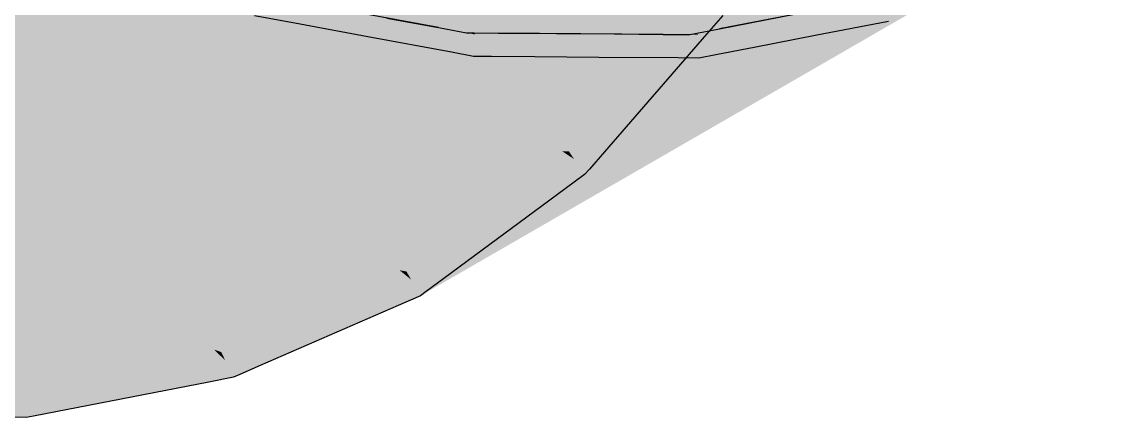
# Model space of a CAD drawing. Extents: x 0 to 420, y 0 to 297.
# Drawn here: x 303.93 to 320.61, y 180.32 to 186.44 of the extents above; entities that cross this region are included whole.
import ezdxf

# ---------------------------------------------------------------- set-up
doc = ezdxf.new("R2010")
doc.units = 0
doc.layers.add('SOMBRA', color=8, linetype='CONTINUOUS')
doc.layers.add('VISIBLE', color=7, linetype='CONTINUOUS')

msp = doc.modelspace()

# ---------------------------------------------------------------- linework, layer by layer
at = {"layer": 'SOMBRA', "color": 252}
for points in [[(308.2383, 186.3944), (307.5331, 186.5252), (316.6352, 191.7803)], [(308.2383, 186.3944), (316.6352, 191.7803), (315.4426, 190.5538)], [(320.4745, 191.6767), (320.8149, 191.6136), (310.9154, 185.8981)], [(320.4745, 191.6767), (310.9154, 185.8981), (311.4909, 186.49)], [(311.196, 185.8959), (310.9154, 185.8981), (320.8149, 191.6136)], [(311.196, 185.8959), (320.8149, 191.6136), (320.2982, 191.1511)], [(323.9766, 191.5886), (324.299, 191.586), (314.3995, 185.8706)], [(323.9766, 191.5886), (314.3995, 185.8706), (314.993, 186.4019)], [(314.6596, 185.9211), (314.3995, 185.8706), (324.299, 191.586)], [(314.5175, 186.239), (323.193, 190.3431), (324.3041, 191.6218)], [(314.5175, 186.239), (324.3041, 191.6218), (318.1353, 188.3277)], [(314.6596, 185.9211), (324.299, 191.586), (323.7618, 191.1762)], [(322.7542, 191.5983), (323.9766, 191.5886), (314.993, 186.4019)], [(322.7542, 191.5983), (314.993, 186.4019), (317.244, 188.417)], [(311.864, 185.8906), (311.196, 185.8959), (320.2982, 191.1511)], [(311.864, 185.8906), (320.2982, 191.1511), (319.0682, 190.05)], [(315.2789, 186.0413), (314.6596, 185.9211), (323.7618, 191.1762)], [(315.2789, 186.0413), (323.7618, 191.1762), (322.4832, 190.2007)], [(306.6021, 185.6595), (302.4375, 190.8622), (302.8936, 189.9124)], [(306.6021, 185.6595), (306.7014, 188.0777), (302.4375, 190.8622)], [(308.2383, 186.3944), (315.4426, 190.5538), (313.6736, 188.7347)], [(303.9026, 184.8031), (304.2808, 187.024), (300.0898, 190.4063)], [(312.9399, 184.4235), (322.9603, 190.0753), (323.193, 190.3431)], [(314.5175, 186.239), (312.9399, 184.4235), (323.193, 190.3431)], [(315.2789, 186.0413), (322.4832, 190.2007), (320.5867, 188.7539)], [(311.864, 185.8906), (319.0682, 190.05), (317.244, 188.417)], [(322.5854, 189.7681), (322.8872, 189.9913), (312.6342, 184.0717)], [(312.7072, 184.1557), (312.6342, 184.0717), (322.8872, 189.9913)], [(312.7072, 184.1557), (322.8872, 189.9913), (322.9603, 190.0753)], [(312.9399, 184.4235), (312.7072, 184.1557), (322.9603, 190.0753)], [(306.1925, 185.4812), (302.8936, 189.9124), (304.2808, 187.024)], [(306.1925, 185.4812), (306.6021, 185.6595), (302.8936, 189.9124)], [(322.5854, 189.7681), (312.6342, 184.0717), (315.9497, 185.937)], [(322.5854, 189.7681), (315.9497, 185.937), (322.0318, 189.3588)], [(312.3324, 183.8485), (320.7131, 188.3839), (322.0318, 189.3588)], [(312.3324, 183.8485), (322.0318, 189.3588), (315.9497, 185.937)], [(315.2789, 186.0413), (320.5867, 188.7539), (316.1974, 186.2197)], [(320.5867, 188.7539), (317.3307, 186.4398), (316.1974, 186.2197)], [(308.2383, 186.3944), (313.6736, 188.7347), (309.2843, 186.2005)], [(313.6736, 188.7347), (310.5751, 185.9612), (309.2843, 186.2005)], [(313.6736, 188.7347), (311.4909, 186.49), (310.5751, 185.9612)], [(311.864, 185.8906), (317.244, 188.417), (312.8547, 185.8828)], [(317.244, 188.417), (314.0772, 185.8731), (312.8547, 185.8828)], [(317.244, 188.417), (314.993, 186.4019), (314.0772, 185.8731)], [(310.46, 182.4643), (320.4369, 188.1797), (320.7131, 188.3839)], [(312.3324, 183.8485), (310.46, 182.4643), (320.7131, 188.3839)], [(314.5175, 186.239), (318.1353, 188.3277), (314.7719, 186.5317)], [(320.006, 187.9658), (320.3503, 188.1156), (310.0972, 182.196)], [(310.1839, 182.2601), (310.0972, 182.196), (320.3503, 188.1156)], [(310.1839, 182.2601), (320.3503, 188.1156), (320.4369, 188.1797)], [(310.46, 182.4643), (310.1839, 182.2601), (320.4369, 188.1797)], [(296.4615, 181.1743), (303.9295, 188.0622), (305.891, 187.3802)], [(306.6021, 185.6595), (307.7972, 186.1797), (306.7014, 188.0777)], [(307.7972, 186.1797), (308.6464, 186.8076), (306.7014, 188.0777)], [(320.006, 187.9658), (310.0972, 182.196), (313.3708, 184.1349)], [(320.006, 187.9658), (313.3708, 184.1349), (319.3747, 187.691)], [(309.753, 182.0462), (317.8711, 187.0364), (319.3747, 187.691)], [(309.753, 182.0462), (319.3747, 187.691), (313.3708, 184.1349)], [(296.4615, 181.1743), (305.891, 187.3802), (300.0791, 183.263)], [(306.7146, 187.0939), (300.0791, 183.263), (305.891, 187.3802)], [(310.105, 186.0075), (310.415, 187.3192), (309.2672, 186.8196)], [(310.105, 186.0075), (311.17, 186.2144), (310.415, 187.3192)], [(310.415, 187.3192), (311.17, 186.2144), (313.8929, 186.7431)], [(306.7146, 187.0939), (307.1636, 186.9378), (296.9105, 181.0182)], [(306.7146, 187.0939), (296.9105, 181.0182), (300.0791, 183.263)], [(297.035, 180.9951), (296.9105, 181.0182), (307.1636, 186.9378)], [(297.035, 180.9951), (307.1636, 186.9378), (307.288, 186.9147)], [(303.9026, 184.8031), (305.2242, 185.0597), (304.2808, 187.024)], [(305.2242, 185.0597), (306.1925, 185.4812), (304.2808, 187.024)], [(307.6181, 181.1168), (317.5562, 186.8994), (317.8711, 187.0364)], [(309.753, 182.0462), (307.6181, 181.1168), (317.8711, 187.0364)], [(297.4316, 180.9216), (297.035, 180.9951), (307.288, 186.9147)], [(297.4316, 180.9216), (307.288, 186.9147), (307.6847, 186.8412)], [(300.1206, 180.4231), (297.4316, 180.9216), (307.6847, 186.8412)], [(300.1206, 180.4231), (307.6847, 186.8412), (309.5785, 186.4901)], [(317.0767, 186.7824), (317.4574, 186.8563), (307.2043, 180.9367)], [(307.3031, 180.9798), (307.2043, 180.9367), (317.4574, 186.8563)], [(317.0767, 186.7824), (307.2043, 180.9367), (310.4412, 182.9514)], [(307.3031, 180.9798), (317.4574, 186.8563), (317.5562, 186.8994)], [(307.6181, 181.1168), (307.3031, 180.9798), (317.5562, 186.8994)], [(307.8688, 186.6927), (310.3736, 186.3427), (307.6847, 186.8412)], [(307.7972, 186.1797), (308.8836, 186.6526), (308.6464, 186.8076)], [(309.925, 185.9726), (309.2672, 186.8196), (308.8836, 186.6526)], [(309.925, 185.9726), (310.105, 186.0075), (309.2672, 186.8196)], [(317.0767, 186.7824), (310.4412, 182.9514), (316.3785, 186.6468)], [(314.9029, 186.23), (317.0767, 186.7824), (314.7156, 186.3239)], [(314.9029, 186.23), (317.3307, 186.4398), (317.0767, 186.7824)], [(306.8237, 180.8628), (314.7156, 186.3239), (316.3785, 186.6468)], [(306.8237, 180.8628), (316.3785, 186.6468), (310.4412, 182.9514)], [(307.5331, 186.5252), (308.2383, 186.3944), (307.8688, 186.6927)], [(307.7972, 186.1797), (309.925, 185.9726), (308.8836, 186.6526)], [(308.2383, 186.3944), (309.2843, 186.2005), (307.8688, 186.6927)], [(307.8688, 186.6927), (309.2843, 186.2005), (310.5751, 185.9612)], [(307.8688, 186.6927), (310.5751, 185.9612), (310.3736, 186.3427)], [(313.8929, 186.7431), (311.17, 186.2144), (312.3908, 184.4279)], [(313.8929, 186.7431), (312.3908, 184.4279), (312.9399, 184.4235)], [(313.8929, 186.7431), (312.9399, 184.4235), (314.5175, 186.239)], [(313.8929, 186.7431), (314.5175, 186.239), (314.7719, 186.5317)], [(300.1206, 180.4231), (309.5785, 186.4901), (303.7382, 182.5118)], [(310.3736, 186.3427), (303.7382, 182.5118), (309.5785, 186.4901)], [(311.4909, 186.49), (310.9154, 185.8981), (310.5751, 185.9612)], [(314.9029, 186.23), (316.1974, 186.2197), (317.3307, 186.4398)], [(310.3736, 186.3427), (310.8071, 186.2624), (300.5541, 180.3428)], [(310.3736, 186.3427), (300.5541, 180.3428), (303.7382, 182.5118)], [(300.672, 180.3418), (300.5541, 180.3428), (310.8071, 186.2624)], [(300.672, 180.3418), (310.8071, 186.2624), (310.925, 186.2614)], [(301.0476, 180.3389), (300.672, 180.3418), (310.925, 186.2614)], [(301.0476, 180.3389), (310.925, 186.2614), (311.3007, 186.2585)], [(303.5944, 180.3187), (301.0476, 180.3389), (311.3007, 186.2585)], [(303.5944, 180.3187), (311.3007, 186.2585), (313.0944, 186.2443)], [(304.1143, 180.3367), (314.2581, 186.2351), (314.3674, 186.2563)], [(304.4626, 180.4043), (304.1143, 180.3367), (314.3674, 186.2563)], [(304.4626, 180.4043), (314.3674, 186.2563), (314.7156, 186.3239)], [(306.8237, 180.8628), (304.4626, 180.4043), (314.7156, 186.3239)], [(310.5751, 185.9612), (310.8071, 186.2624), (310.3736, 186.3427)], [(310.5751, 185.9612), (310.9154, 185.8981), (310.8071, 186.2624)], [(310.9154, 185.8981), (310.943, 186.2372), (310.8071, 186.2624)], [(310.925, 186.2614), (310.8071, 186.2624), (310.943, 186.2372)], [(311.488, 186.1362), (310.925, 186.2614), (310.943, 186.2372)], [(311.488, 186.1362), (311.3007, 186.2585), (310.925, 186.2614)], [(311.488, 186.1362), (313.8475, 186.2383), (311.3007, 186.2585)], [(314.993, 186.4019), (314.3995, 185.8706), (314.0772, 185.8731)], [(314.3674, 186.2563), (314.2581, 186.2351), (314.3867, 186.234)], [(314.9029, 186.23), (314.7156, 186.3239), (314.3674, 186.2563)], [(314.9029, 186.23), (314.3674, 186.2563), (314.3867, 186.234)], [(303.5944, 180.3187), (313.0944, 186.2443), (307.2121, 182.4074)], [(313.8475, 186.2383), (314.2581, 186.2351), (304.005, 180.3155)], [(313.8475, 186.2383), (304.005, 180.3155), (307.2121, 182.4074)], [(304.1143, 180.3367), (304.005, 180.3155), (314.2581, 186.2351)], [(306.8499, 185.3754), (307.7972, 186.1797), (306.6021, 185.6595)], [(306.8499, 185.3754), (308.1193, 185.6219), (307.7972, 186.1797)], [(313.8475, 186.2383), (307.2121, 182.4074), (313.0944, 186.2443)], [(307.7972, 186.1797), (308.1193, 185.6219), (309.925, 185.9726)], [(310.5872, 185.5402), (311.17, 186.2144), (310.105, 186.0075)], [(310.5872, 185.5402), (312.3908, 184.4279), (311.17, 186.2144)], [(310.9154, 185.8981), (311.196, 185.8959), (310.943, 186.2372)], [(311.196, 185.8959), (311.488, 186.1362), (310.943, 186.2372)], [(311.196, 185.8959), (311.864, 185.8906), (311.488, 186.1362)], [(311.488, 186.1362), (314.0772, 185.8731), (313.8475, 186.2383)], [(311.864, 185.8906), (312.8547, 185.8828), (311.488, 186.1362)], [(311.488, 186.1362), (312.8547, 185.8828), (314.0772, 185.8731)], [(314.0772, 185.8731), (314.2581, 186.2351), (313.8475, 186.2383)], [(314.0772, 185.8731), (314.3995, 185.8706), (314.2581, 186.2351)], [(314.3995, 185.8706), (314.3867, 186.234), (314.2581, 186.2351)], [(314.3995, 185.8706), (314.6596, 185.9211), (314.3867, 186.234)], [(314.6596, 185.9211), (314.9029, 186.23), (314.3867, 186.234)], [(314.6596, 185.9211), (315.2789, 186.0413), (314.9029, 186.23)], [(315.2789, 186.0413), (316.1974, 186.2197), (314.9029, 186.23)], [(308.1193, 185.6219), (310.5872, 185.5402), (309.925, 185.9726)], [(310.5872, 185.5402), (310.105, 186.0075), (309.925, 185.9726)], [(312.3324, 183.8485), (315.9497, 185.937), (312.6342, 184.0717)], [(306.4257, 185.293), (306.6021, 185.6595), (306.1925, 185.4812)], [(306.4257, 185.293), (306.8499, 185.3754), (306.6021, 185.6595)], [(307.6434, 184.4655), (308.1193, 185.6219), (306.8499, 185.3754)], [(307.6434, 184.4655), (308.7922, 184.4564), (308.1193, 185.6219)], [(308.1193, 185.6219), (308.7922, 184.4564), (311.7293, 184.4331)], [(308.1193, 185.6219), (311.7293, 184.4331), (310.5872, 185.5402)], [(305.2242, 185.0597), (306.4257, 185.293), (306.1925, 185.4812)], [(311.7293, 184.4331), (312.2892, 184.4287), (310.5872, 185.5402)], [(310.5872, 185.5402), (312.2892, 184.4287), (312.3908, 184.4279)], [(305.2242, 185.0597), (307.4493, 184.467), (306.4257, 185.293)], [(307.4493, 184.467), (306.8499, 185.3754), (306.4257, 185.293)], [(307.4493, 184.467), (307.6434, 184.4655), (306.8499, 185.3754)], [(304.1323, 184.4932), (305.2242, 185.0597), (303.9026, 184.8031)], [(304.1323, 184.4932), (305.5015, 184.4824), (305.2242, 185.0597)], [(305.2242, 185.0597), (305.5015, 184.4824), (307.4493, 184.467)], [(303.6747, 184.4969), (304.1323, 184.4932), (303.9026, 184.8031)], [(302.3787, 184.5071), (302.6064, 183.9202), (304.6629, 183.5389)], [(302.3787, 184.5071), (304.6629, 183.5389), (303.6747, 184.4969)], [(304.6629, 183.5389), (304.1323, 184.4932), (303.6747, 184.4969)], [(304.6629, 183.5389), (304.8679, 183.5009), (304.1323, 184.4932)], [(304.8679, 183.5009), (305.5015, 184.4824), (304.1323, 184.4932)], [(304.8679, 183.5009), (306.0808, 183.2761), (305.5015, 184.4824)], [(305.5015, 184.4824), (306.0808, 183.2761), (309.1818, 182.7012)], [(305.5015, 184.4824), (308.1, 183.9418), (307.4493, 184.467)], [(305.5015, 184.4824), (309.1818, 182.7012), (308.1, 183.9418)], [(308.1, 183.9418), (307.6434, 184.4655), (307.4493, 184.467)], [(308.1, 183.9418), (308.7922, 184.4564), (307.6434, 184.4655)], [(308.1, 183.9418), (309.8803, 182.5717), (308.7922, 184.4564)], [(311.7293, 184.4331), (308.7922, 184.4564), (309.8803, 182.5717)], [(311.7293, 184.4331), (309.8803, 182.5717), (310.46, 182.4643)], [(311.7293, 184.4331), (310.46, 182.4643), (312.3324, 183.8485)], [(311.7293, 184.4331), (312.3324, 183.8485), (312.6342, 184.0717)], [(311.7293, 184.4331), (312.4717, 184.3096), (312.2892, 184.4287)], [(311.7293, 184.4331), (312.6342, 184.0717), (312.4717, 184.3096)], [(312.4717, 184.3096), (312.3908, 184.4279), (312.2892, 184.4287)], [(312.3908, 184.4279), (312.4717, 184.3096), (312.7072, 184.1557)], [(312.3908, 184.4279), (312.7072, 184.1557), (312.9399, 184.4235)], [(312.4717, 184.3096), (312.6342, 184.0717), (312.7072, 184.1557)], [(309.753, 182.0462), (313.3708, 184.1349), (310.0972, 182.196)], [(302.6064, 183.9202), (303.0822, 182.6938), (306.2941, 181.5771)], [(302.6064, 183.9202), (305.2912, 182.9299), (304.6629, 183.5389)], [(302.6064, 183.9202), (306.2941, 181.5771), (305.2912, 182.9299)], [(309.1818, 182.7012), (309.773, 182.5916), (308.1, 183.9418)], [(308.1, 183.9418), (309.773, 182.5916), (309.8803, 182.5717)], [(305.2912, 182.9299), (304.8679, 183.5009), (304.6629, 183.5389)], [(305.2912, 182.9299), (306.0808, 183.2761), (304.8679, 183.5009)], [(305.2912, 182.9299), (307.0175, 181.3256), (306.0808, 183.2761)], [(309.1818, 182.7012), (306.0808, 183.2761), (307.0175, 181.3256)], [(306.2941, 181.5771), (306.9065, 181.3642), (305.2912, 182.9299)], [(305.2912, 182.9299), (306.9065, 181.3642), (307.0175, 181.3256)], [(306.8237, 180.8628), (310.4412, 182.9514), (307.2043, 180.9367)], [(306.2941, 181.5771), (303.0822, 182.6938), (303.8516, 180.7108)], [(309.1818, 182.7012), (307.0175, 181.3256), (307.6181, 181.1168)], [(309.1818, 182.7012), (307.6181, 181.1168), (309.753, 182.0462)], [(309.1818, 182.7012), (309.753, 182.0462), (310.0972, 182.196)], [(309.1818, 182.7012), (309.9523, 182.4469), (309.773, 182.5916)], [(309.1818, 182.7012), (310.0972, 182.196), (309.9523, 182.4469)], [(309.9523, 182.4469), (309.8803, 182.5717), (309.773, 182.5916)], [(309.8803, 182.5717), (309.9523, 182.4469), (310.1839, 182.2601)], [(309.8803, 182.5717), (310.1839, 182.2601), (310.46, 182.4643)], [(309.9523, 182.4469), (310.0972, 182.196), (310.1839, 182.2601)], [(303.5944, 180.3187), (307.2121, 182.4074), (304.005, 180.3155)], [(306.2941, 181.5771), (303.8516, 180.7108), (304.4626, 180.4043)], [(306.2941, 181.5771), (304.4626, 180.4043), (306.8237, 180.8628)], [(306.2941, 181.5771), (306.8237, 180.8628), (307.2043, 180.9367)], [(306.2941, 181.5771), (307.0796, 181.1964), (306.9065, 181.3642)], [(306.2941, 181.5771), (307.2043, 180.9367), (307.0796, 181.1964)], [(307.0796, 181.1964), (307.0175, 181.3256), (306.9065, 181.3642)], [(307.0175, 181.3256), (307.0796, 181.1964), (307.3031, 180.9798)], [(307.0175, 181.3256), (307.3031, 180.9798), (307.6181, 181.1168)], [(303.1156, 181.0801), (303.5944, 180.3187), (304.005, 180.3155)], [(303.1156, 181.0801), (304.005, 180.3155), (303.9026, 180.5795)], [(307.0796, 181.1964), (307.2043, 180.9367), (307.3031, 180.9798)], [(303.8516, 180.7108), (303.9026, 180.5795), (304.1143, 180.3367)], [(303.8516, 180.7108), (304.1143, 180.3367), (304.4626, 180.4043)], [(303.9026, 180.5795), (304.005, 180.3155), (304.1143, 180.3367)]]:
    msp.add_solid(points, dxfattribs=at)
at = {"layer": 'VISIBLE'}
for p, q in [((310.3736, 186.3427), (307.6847, 186.8412)), ((317.0767, 186.7824), (314.7156, 186.3239)), ((314.7156, 186.3239), (316.3785, 186.6468)), ((308.2383, 186.3944), (307.5331, 186.5252)), ((309.5785, 186.4901), (310.3736, 186.3427)), ((314.7719, 186.5317), (314.5175, 186.239)), ((317.3307, 186.4398), (316.1974, 186.2197)), ((309.2843, 186.2005), (308.2383, 186.3944)), ((310.3736, 186.3427), (310.8071, 186.2624)), ((310.8071, 186.2624), (310.925, 186.2614)), ((310.925, 186.2614), (311.3007, 186.2585)), ((311.3007, 186.2585), (313.0944, 186.2443)), ((313.8475, 186.2383), (311.3007, 186.2585)), ((314.2581, 186.2351), (314.3674, 186.2563)), ((314.3674, 186.2563), (314.7156, 186.3239)), ((310.5751, 185.9612), (309.2843, 186.2005)), ((314.5175, 186.239), (312.9399, 184.4235)), ((313.0944, 186.2443), (313.8475, 186.2383)), ((313.8475, 186.2383), (314.2581, 186.2351)), ((316.1974, 186.2197), (315.2789, 186.0413)), ((310.9154, 185.8981), (310.5751, 185.9612)), ((314.6596, 185.9211), (314.3995, 185.8706)), ((315.2789, 186.0413), (314.6596, 185.9211)), ((311.196, 185.8959), (310.9154, 185.8981)), ((311.864, 185.8906), (311.196, 185.8959)), ((312.8547, 185.8828), (311.864, 185.8906)), ((314.0772, 185.8731), (312.8547, 185.8828)), ((314.3995, 185.8706), (314.0772, 185.8731)), ((312.9399, 184.4235), (312.7072, 184.1557)), ((312.7072, 184.1557), (312.6342, 184.0717)), ((312.6342, 184.0717), (312.3324, 183.8485)), ((312.3324, 183.8485), (310.46, 182.4643)), ((310.46, 182.4643), (310.1839, 182.2601)), ((310.1839, 182.2601), (310.0972, 182.196)), ((310.0972, 182.196), (309.753, 182.0462)), ((309.753, 182.0462), (307.6181, 181.1168)), ((307.6181, 181.1168), (307.3031, 180.9798)), ((307.2043, 180.9367), (306.8237, 180.8628)), ((307.3031, 180.9798), (307.2043, 180.9367)), ((306.8237, 180.8628), (304.4626, 180.4043)), ((304.005, 180.3155), (303.5944, 180.3187)), ((304.1143, 180.3367), (304.005, 180.3155)), ((304.4626, 180.4043), (304.1143, 180.3367))]:
    msp.add_line(p, q, dxfattribs=at)

doc.saveas('drawing.dxf')
